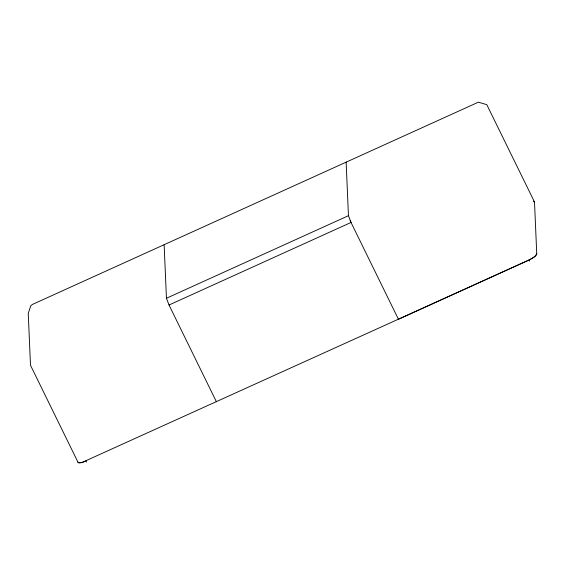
<?xml version="1.0" encoding="UTF-8"?>
<svg xmlns="http://www.w3.org/2000/svg" width="565" height="565" viewBox="0 0 565 565"><rect width="100%" height="100%" fill="white"/><g stroke="black" fill="none" stroke-linecap="round" stroke-linejoin="round"><path stroke-width="0.85" d="M536.75 253.939L534.667 256.694L529.476 259.794L398.445 319.274L351.02 222.462L348.45 215.696L166.449 298.256L169.02 305.008L216.444 401.835M169.02 305.008L351.02 222.462L350.201 220.265M528.875 260.105L81.706 462.608L78.203 462.643L30.496 365.294L28.25 313.363L30.785 305.771L32.473 304.415L478.378 102.187L486.797 104.659L534.504 202.002L536.75 253.996A8.814 2.295 -26.1 0 1 528.875 260.105L529.377 261.122M533.459 201.197L534.504 202.002M86.509 462.015L86.014 460.998A8.814 2.295 -26.1 0 1 77.921 462.128M348.45 215.653L346.133 162.049M164.133 244.645L166.449 298.256M534.229 202.058A8.814 2.295 -26.1 0 1 534.525 202.581"/></g></svg>
